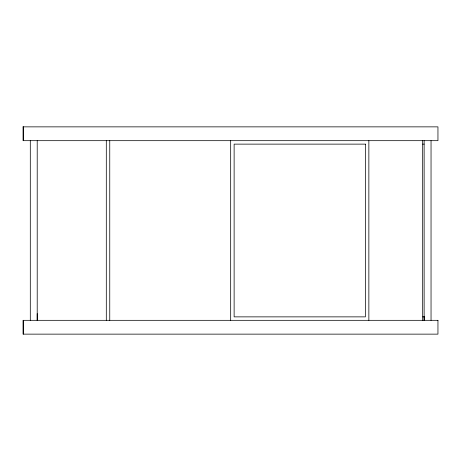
<?xml version="1.0" encoding="UTF-8"?>
<svg xmlns="http://www.w3.org/2000/svg" width="461" height="461" viewBox="0 0 461 461"><rect width="100%" height="100%" fill="white"/><g stroke="black" fill="none" stroke-linecap="round" stroke-linejoin="round"><path stroke-width="0.69" d="M37.208 313.618L37.208 320.32L37.208 140.68M424.132 316.298L424.132 320.32L424.132 140.68M422.749 144.132L424.132 144.132M422.749 316.868L424.132 316.868M431.041 140.68L431.041 320.32M422.679 140.68L422.679 320.32M368.858 140.68L368.858 320.32M230.673 140.68L230.673 320.32M109.758 140.68L109.758 320.32M106.301 140.68L106.301 320.32M30.299 140.68L30.299 320.32M23.384 126.861L23.384 140.68M23.39 320.32L23.39 334.139M23.062 126.861L23.062 140.68L437.95 140.68L437.95 126.861L23.062 126.861M365.4 144.132L234.125 144.132L234.125 316.868L365.4 316.868L365.4 144.132M437.95 320.32L23.05 320.32L23.05 334.139L437.95 334.139L437.95 320.32"/></g></svg>
